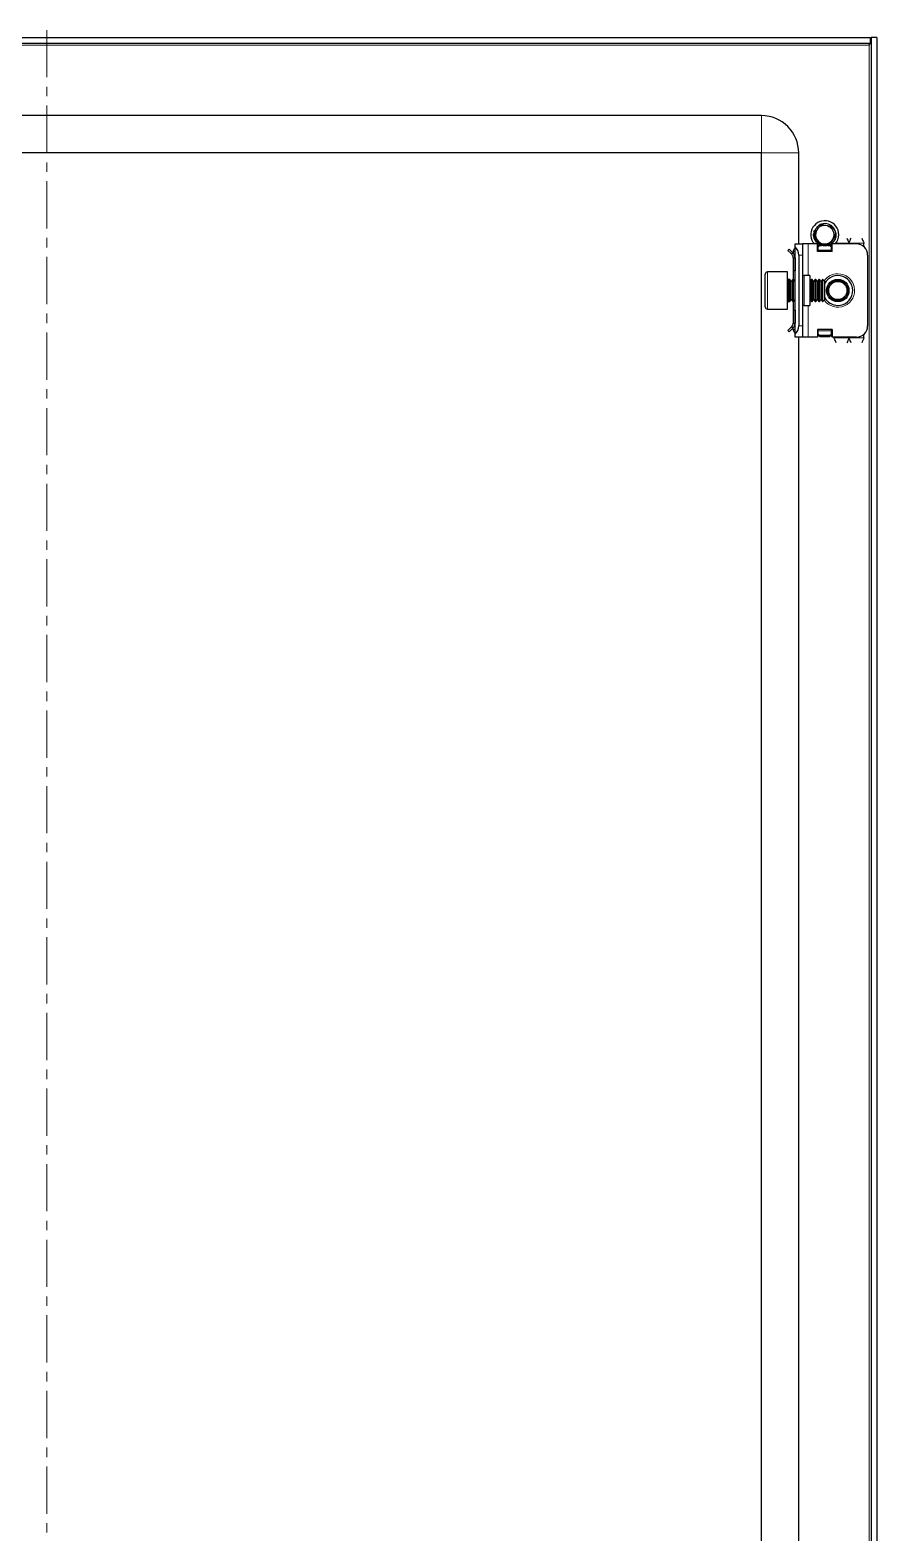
# Model space of a CAD drawing. Header units: millimetres. Extents: x 48 to 1379, y -693 to 1285.
# Drawn here: x 1151.6 to 1379.1, y 787.1 to 1191 of the extents above; entities that cross this region are included whole.
import ezdxf

# ---------------------------------------------------------------- set-up
doc = ezdxf.new("R2010")
doc.units = ezdxf.units.MM
doc.linetypes.add('CENTERX2', pattern=[20.32, 12.7, -2.54, 2.54, -2.54])
doc.layers.add('FORMAT', color=7, linetype='Continuous')

msp = doc.modelspace()

# ---------------------------------------------------------------- linework, layer by layer
at = {"color": 7, "linetype": 'Continuous', "lineweight": 25}
for p, q in [((934.76, 1189.04), (1377.36, 1189.04)), ((1377.36, 1187.54), (1377.36, 1189.04)), ((1379.06, 1189.04), (1377.56, 1189.04)), ((1377.56, 1189.04), (1377.56, -571.96)), ((1379.06, 1189.04), (1379.06, -571.96)), ((934.76, 1187.54), (1377.36, 1187.54)), ((1377.21, 1187.54), (1376.96, 1186.94)), ((1348.06, 1168.04), (964.06, 1168.04)), ((1348.06, 1158.04), (964.06, 1158.04)), ((1348.06, -540.96), (1348.06, 1158.04)), ((1358.06, 1133.54), (1358.06, 1158.04)), ((1362.06, 1136.13), (1362.09, 1136.39)), ((1362.06, 1135.93), (1362.09, 1136.17)), ((1362.06, 1136.13), (1362.06, 1136.08)), ((1362.06, 1135.93), (1362.07, 1135.88)), ((1362.08, 1136.34), (1362.07, 1136.29)), ((1362.08, 1135.73), (1362.08, 1135.68)), ((1362.1, 1136.55), (1362.1, 1136.5)), ((1362.1, 1135.54), (1362.11, 1135.5)), ((1362.15, 1136.74), (1362.13, 1136.7)), ((1362.14, 1135.36), (1362.15, 1135.31)), ((1362.15, 1136.74), (1362.22, 1136.98)), ((1362.2, 1136.93), (1362.18, 1136.89)), ((1362.19, 1135.18), (1362.2, 1135.13)), ((1363.44, 1138.56), (1363.64, 1138.68)), ((1363.61, 1138.67), (1363.57, 1138.64)), ((1363.62, 1138.6), (1363.57, 1138.64)), ((1363.61, 1138.67), (1363.84, 1138.75)), ((1363.8, 1138.76), (1363.75, 1138.74)), ((1363.99, 1138.84), (1363.94, 1138.82)), ((1363.99, 1138.84), (1364.21, 1138.91)), ((1364.18, 1138.91), (1364.13, 1138.89)), ((1364.37, 1138.96), (1364.33, 1138.95)), ((1365.26, 1139.03), (1364.51, 1138.97)), ((1366.76, 1138.52), (1366.72, 1138.54)), ((1366.92, 1138.39), (1366.88, 1138.42)), ((1367.08, 1138.26), (1367.04, 1138.29)), ((1367.22, 1138.12), (1367.19, 1138.16)), ((1367.22, 1138.12), (1367.34, 1137.99)), ((1367.33, 1138), (1367.32, 1138.02)), ((1367.35, 1136.91), (1367.52, 1136.5)), ((1367.9, 1135.06), (1367.91, 1135.1)), ((1367.95, 1135.24), (1367.97, 1135.29)), ((1368.06, 1135.84), (1367.99, 1135.53)), ((1368, 1135.43), (1368.01, 1135.48)), ((1368.03, 1135.64), (1368.04, 1135.69)), ((1368.06, 1136.04), (1368.06, 1136.04)), ((1368.06, 1135.84), (1368.06, 1135.89)), ((1355.5, 1132.18), (1355.15, 1131.83)), ((1356.12, 1130.85), (1355.15, 1131.83)), ((1356.48, 1131.2), (1355.5, 1132.18)), ((1356.12, 1130.85), (1356.48, 1131.2)), ((1356.56, 1131.54), (1356.56, 1131.15)), ((1356.85, 1132.25), (1357.06, 1132.45)), ((1357.06, 1133.54), (1359.06, 1133.54)), ((1357.06, 1132.78), (1357.06, 1133.54)), ((1357.06, 1109.3), (1357.06, 1132.78)), ((1359.06, 1133.54), (1359.06, 1130.54)), ((1360.56, 1133.54), (1359.06, 1133.54)), ((1363.06, 1133.54), (1360.56, 1133.54)), ((1362.25, 1135), (1362.25, 1134.99)), ((1362.84, 1134.03), (1362.87, 1134)), ((1362.97, 1133.89), (1363, 1133.86)), ((1363.06, 1131.54), (1363.06, 1133.54)), ((1363.31, 1132.72), (1363.06, 1132.87)), ((1367.06, 1131.54), (1363.06, 1131.54)), ((1363.28, 1133.63), (1363.07, 1133.81)), ((1363.12, 1133.75), (1363.16, 1133.72)), ((1363.28, 1133.63), (1363.32, 1133.6)), ((1363.31, 1133.16), (1363.65, 1133.4)), ((1363.81, 1133.16), (1363.31, 1132.81)), ((1363.31, 1132.81), (1363.31, 1133.16)), ((1363.31, 1131.89), (1363.31, 1132.81)), ((1363.31, 1131.54), (1363.31, 1131.89)), ((1363.45, 1133.51), (1363.49, 1133.48)), ((1363.63, 1133.4), (1363.49, 1133.52)), ((1363.63, 1133.4), (1363.63, 1133.51)), ((1363.63, 1133.4), (1363.67, 1133.38)), ((1363.81, 1133.16), (1364.21, 1133.16)), ((1363.99, 1133.24), (1364.03, 1133.22)), ((1364.16, 1133.18), (1364.21, 1133.16)), ((1364.34, 1133.13), (1364.39, 1133.12)), ((1365.66, 1133.1), (1365.7, 1133.11)), ((1365.9, 1133.16), (1366.31, 1133.16)), ((1366.81, 1132.81), (1366.31, 1133.16)), ((1366.41, 1133.45), (1366.81, 1133.16)), ((1366.81, 1133.16), (1366.81, 1132.81)), ((1366.81, 1132.81), (1366.81, 1131.89)), ((1366.81, 1131.89), (1366.81, 1131.54)), ((1367.06, 1132.87), (1366.86, 1132.75)), ((1366.86, 1132.75), (1366.86, 1131.54)), ((1367.06, 1131.54), (1367.06, 1133.54)), ((1373.56, 1133.54), (1367.06, 1133.54)), ((1367.33, 1134.08), (1367.16, 1133.95)), ((1367.83, 1134.92), (1367.73, 1134.74)), ((1367.84, 1134.92), (1367.74, 1134.74)), ((1375.56, 1132.78), (1375.56, 1133.79)), ((1356.56, 1129.79), (1357.06, 1129.79)), ((1356.56, 1129.79), (1356.56, 1126.29)), ((1357.06, 1129.79), (1357.06, 1126.29)), ((1358.06, 1130.54), (1358.06, 1111.54)), ((1359.06, 1130.54), (1359.06, 1111.54)), ((1376.56, 1130.54), (1376.56, 1111.54)), ((1349.06, 1116.64), (1349.06, 1125.44)), ((1355.06, 1126.04), (1349.66, 1126.04)), ((1355.06, 1116.04), (1355.06, 1126.04)), ((1355.67, 1124.04), (1355.31, 1124.04)), ((1356.06, 1123.49), (1355.67, 1124.04)), ((1355.67, 1123.57), (1355.67, 1124.04)), ((1355.67, 1118.04), (1355.67, 1123.57)), ((1356.45, 1124.04), (1356.06, 1123.49)), ((1356.06, 1123.1), (1356.06, 1123.49)), ((1356.06, 1118.6), (1356.06, 1123.1)), ((1356.67, 1124.04), (1356.45, 1124.04)), ((1356.45, 1123.57), (1356.45, 1124.04)), ((1356.45, 1118.04), (1356.45, 1123.57)), ((1357.06, 1126.29), (1356.56, 1126.29)), ((1356.56, 1126.29), (1356.56, 1124.04)), ((1357.06, 1123.49), (1356.67, 1124.04)), ((1356.67, 1123.57), (1356.67, 1124.04)), ((1356.67, 1118.04), (1356.67, 1123.57)), ((1361.06, 1125.04), (1359.56, 1125.04)), ((1361.06, 1125.04), (1361.06, 1117.04)), ((1361.45, 1124.04), (1361.06, 1123.49)), ((1361.67, 1124.04), (1361.45, 1124.04)), ((1361.45, 1123.57), (1361.45, 1124.04)), ((1361.45, 1118.04), (1361.45, 1123.57)), ((1362.06, 1123.49), (1361.67, 1124.04)), ((1361.67, 1123.57), (1361.67, 1124.04)), ((1361.67, 1118.04), (1361.67, 1123.57)), ((1362.45, 1124.04), (1362.06, 1123.49)), ((1362.06, 1123.1), (1362.06, 1123.49)), ((1362.06, 1118.6), (1362.06, 1123.1)), ((1362.67, 1124.04), (1362.45, 1124.04)), ((1362.45, 1123.57), (1362.45, 1124.04)), ((1362.45, 1118.04), (1362.45, 1123.57)), ((1363.06, 1123.49), (1362.67, 1124.04)), ((1362.67, 1123.57), (1362.67, 1124.04)), ((1362.67, 1118.04), (1362.67, 1123.57)), ((1363.45, 1124.04), (1363.06, 1123.49)), ((1363.06, 1123.1), (1363.06, 1123.49)), ((1363.06, 1118.6), (1363.06, 1123.1)), ((1363.67, 1124.04), (1363.45, 1124.04)), ((1363.45, 1123.57), (1363.45, 1124.04)), ((1363.45, 1118.04), (1363.45, 1123.57)), ((1364.06, 1123.49), (1363.67, 1124.04)), ((1363.67, 1123.57), (1363.67, 1124.04)), ((1363.67, 1118.04), (1363.67, 1123.57)), ((1364.45, 1124.04), (1364.06, 1123.49)), ((1364.06, 1123.1), (1364.06, 1123.49)), ((1364.06, 1118.6), (1364.06, 1123.1)), ((1364.51, 1124.04), (1364.45, 1124.04)), ((1364.45, 1123.57), (1364.45, 1124.04)), ((1364.45, 1118.04), (1364.45, 1123.57)), ((1365.06, 1123.49), (1364.51, 1124.04)), ((1364.51, 1118.04), (1364.51, 1124.04)), ((1365.06, 1118.6), (1365.06, 1123.49)), ((1349.66, 1116.04), (1355.06, 1116.04)), ((1355.31, 1118.04), (1355.67, 1118.04)), ((1355.67, 1118.04), (1356.06, 1118.6)), ((1356.06, 1118.6), (1356.45, 1118.04)), ((1356.45, 1118.04), (1356.67, 1118.04)), ((1356.56, 1118.04), (1356.56, 1115.79)), ((1356.56, 1115.79), (1357.06, 1115.79)), ((1356.56, 1115.79), (1356.56, 1112.29)), ((1356.67, 1118.04), (1357.06, 1118.6)), ((1357.06, 1115.79), (1357.06, 1112.29)), ((1359.56, 1117.04), (1361.06, 1117.04)), ((1361.06, 1118.6), (1361.45, 1118.04)), ((1361.45, 1118.04), (1361.67, 1118.04)), ((1361.67, 1118.04), (1362.06, 1118.6)), ((1362.06, 1118.6), (1362.45, 1118.04)), ((1362.45, 1118.04), (1362.67, 1118.04)), ((1362.67, 1118.04), (1363.06, 1118.6)), ((1363.06, 1118.6), (1363.45, 1118.04)), ((1363.45, 1118.04), (1363.67, 1118.04)), ((1363.67, 1118.04), (1364.06, 1118.6)), ((1364.06, 1118.6), (1364.45, 1118.04)), ((1364.45, 1118.04), (1364.51, 1118.04)), ((1364.51, 1118.04), (1365.06, 1118.6)), ((1356.12, 1111.23), (1355.15, 1110.26)), ((1356.48, 1110.88), (1355.5, 1109.9)), ((1356.12, 1111.23), (1356.48, 1110.88)), ((1356.56, 1112.29), (1357.06, 1112.29)), ((1356.56, 1110.54), (1356.56, 1111)), ((1359.06, 1111.54), (1359.06, 1108.54)), ((1355.5, 1109.9), (1355.15, 1110.26)), ((1357.06, 1109.63), (1356.85, 1109.83)), ((1357.06, 1108.54), (1357.06, 1109.3)), ((1359.06, 1108.54), (1357.06, 1108.54)), ((1358.06, 633.54), (1358.06, 1108.54)), ((1360.56, 1108.54), (1359.06, 1108.54)), ((1363.06, 1108.54), (1360.56, 1108.54)), ((1367.06, 1110.54), (1363.06, 1110.54)), ((1363.06, 1110.54), (1363.06, 1108.54)), ((1363.31, 1110.19), (1363.31, 1110.54)), ((1363.31, 1109.27), (1363.31, 1110.19)), ((1363.31, 1109.27), (1363.81, 1108.92)), ((1363.31, 1108.92), (1363.31, 1109.27)), ((1363.81, 1108.57), (1363.31, 1108.92)), ((1366.31, 1108.92), (1363.81, 1108.92)), ((1363.81, 1108.92), (1363.81, 1108.57)), ((1366.31, 1108.57), (1363.81, 1108.57)), ((1366.31, 1108.92), (1366.81, 1109.27)), ((1366.31, 1108.57), (1366.31, 1108.92)), ((1366.81, 1108.92), (1366.31, 1108.57)), ((1366.81, 1110.54), (1366.81, 1110.19)), ((1366.81, 1110.19), (1366.81, 1109.27)), ((1366.81, 1109.27), (1366.81, 1108.92)), ((1366.86, 1110.54), (1366.86, 1108.66)), ((1366.86, 1108.66), (1367.06, 1108.66)), ((1367.06, 1110.54), (1367.06, 1108.54)), ((1373.56, 1108.54), (1367.06, 1108.54)), ((1367.56, 1108.29), (1367.56, 1108.54)), ((1375.56, 1108.29), (1375.56, 1109.3))]:
    msp.add_line(p, q, dxfattribs=at)
at = {"color": 8, "linetype": 'Continuous', "lineweight": 18}
for p, q in [((935.16, 1186.94), (1376.96, 1186.94)), ((1376.96, 1186.94), (1376.96, -569.86)), ((1348.06, 1158.04), (1348.06, 1168.04)), ((1348.06, 1158.04), (1358.06, 1158.04)), ((1357.06, 1131.54), (1356.56, 1131.54)), ((1357.06, 1132.04), (1356.85, 1132.25)), ((1360.56, 1133.54), (1360.56, 1125.04)), ((1366.81, 1131.89), (1363.31, 1131.89)), ((1368.06, 1133.79), (1371.56, 1133.79)), ((1375.56, 1133.79), (1371.56, 1133.79)), ((1359.06, 1130.54), (1358.06, 1130.54)), ((1349.66, 1126.04), (1349.66, 1116.04)), ((1355.31, 1124.04), (1355.31, 1119.42)), ((1359.56, 1125.04), (1359.56, 1117.04)), ((1355.31, 1119.42), (1355.31, 1118.04)), ((1360.56, 1117.04), (1360.56, 1108.54)), ((1358.06, 1111.54), (1359.06, 1111.54)), ((1357.06, 1110.54), (1356.56, 1110.54)), ((1357.06, 1110.04), (1356.85, 1109.83)), ((1363.31, 1110.19), (1366.81, 1110.19)), ((1371.56, 1108.29), (1367.56, 1108.29)), ((1375.56, 1108.29), (1371.56, 1108.29))]:
    msp.add_line(p, q, dxfattribs=at)
at = {"color": 7, "linetype": 'Continuous', "lineweight": 25}
for radius in [3, 2.76, 2.45]:
    msp.add_circle((1368.56, 1121.04), radius, dxfattribs=at)
for centre, radius, start, end in [((1348.06, 1158.04), 10, 0, 90), ((1365.06, 1136.04), 3.75, 0, 221.8103), ((1365.06, 1136.04), 2.5, 168.5944, 228.5944), ((1365.06, 1136.04), 2.5, 108.5944, 168.5944), ((1365.06, 1136.04), 2.5, 75.8881, 108.5944), ((1365.06, 1136.04), 3, 59.9286, 86.2193), ((1365.06, 1136.04), 2.5, 288.5944, 348.5944), ((1365.06, 1136.04), 3, 360, 40.7437), ((1365.06, 1136.04), 2.5, 348.5944, 10.5165), ((1365.06, 1136.04), 3.75, 318.1897, 0), ((1357.56, 1131.54), 1, 135, 180), ((1355.06, 1130.54), 3, 0, 48.1897), ((1365.06, 1136.04), 2.5, 228.5944, 288.5944), ((1373.56, 1130.54), 3, 360, 90), ((1349.66, 1125.44), 0.6, 90, 180), ((1355.31, 1124.29), 0.25, 180, 270), ((1359.56, 1125.54), 0.5, 180, 270), ((1368.56, 1121.04), 4, 270, 151.045), ((1368.56, 1121.04), 4, 208.955, 270), ((1349.66, 1116.64), 0.6, 180, 270), ((1355.31, 1117.79), 0.25, 90, 180), ((1359.56, 1116.54), 0.5, 90, 180), ((1355.06, 1111.54), 3, 311.8103, 360), ((1373.56, 1111.54), 3, 270, 0), ((1357.56, 1110.54), 1, 180, 225)]:
    msp.add_arc(centre, radius, start, end, dxfattribs=at)
at = {"color": 8, "linetype": 'Continuous', "lineweight": 18}
for start, end in [(215.4622, 90), (90, 144.5378)]:
    msp.add_arc((1368.56, 1121.04), 4.5, start, end, dxfattribs=at)
at = {"color": 7, "linetype": 'Continuous', "lineweight": 25}
for points, knots in [([(1377.56, 1189.04), (1377.55, 1188.86), (1377.53, 1188.5), (1377.44, 1188.12), (1377.37, 1187.93), (1377.36, 1187.92)], [0, 0, 0, 0, 0.48755, 0.97507, 1, 1, 1, 1]), ([(1362.06, 1136.13), (1362.1, 1136.15), (1362.16, 1136.18), (1362.25, 1136.2), (1362.34, 1136.21), (1362.39, 1136.2), (1362.41, 1136.2)], [0, 0, 0, 0, 0.2937792, 0.5589816, 0.8184942, 1, 1, 1, 1]), ([(1362.29, 1136.11), (1362.27, 1136.11), (1362.22, 1136.12), (1362.15, 1136.11), (1362.09, 1136.09), (1362.06, 1136.08)], [0, 0, 0, 0, 0.236131, 0.613435, 1, 1, 1, 1]), ([(1362.84, 1134.03), (1362.71, 1134.18), (1362.43, 1134.53), (1362.14, 1135.19), (1362.09, 1135.7), (1362.06, 1135.95)], [0, 0, 0, 0, 0.274163, 0.639603, 1, 1, 1, 1]), ([(1362.46, 1136.24), (1362.45, 1136.24), (1362.42, 1136.27), (1362.34, 1136.29), (1362.25, 1136.31), (1362.16, 1136.31), (1362.1, 1136.3), (1362.07, 1136.29)], [0, 0, 0, 0, 0.0501556, 0.3045132, 0.5588802, 0.7769031, 1, 1, 1, 1]), ([(1362.17, 1135.3), (1362.16, 1135.34), (1362.1, 1135.49), (1362.08, 1135.65), (1362.07, 1135.77)], [0, 0, 0, 0, 0.2829098, 1, 1, 1, 1]), ([(1362.08, 1136.34), (1362.11, 1136.35), (1362.17, 1136.38), (1362.27, 1136.39), (1362.36, 1136.39), (1362.45, 1136.37), (1362.5, 1136.35), (1362.52, 1136.33), (1362.52, 1136.33)], [0, 0, 0, 0, 0.227908, 0.430276, 0.627707, 0.816134, 0.99284, 1, 1, 1, 1]), ([(1362.1, 1136.55), (1362.14, 1136.55), (1362.2, 1136.57), (1362.3, 1136.57), (1362.39, 1136.56), (1362.47, 1136.53), (1362.53, 1136.49), (1362.57, 1136.46), (1362.58, 1136.44)], [0, 0, 0, 0, 0.205811, 0.38496, 0.558827, 0.724121, 0.878934, 1, 1, 1, 1]), ([(1362.54, 1136.36), (1362.51, 1136.38), (1362.46, 1136.42), (1362.37, 1136.46), (1362.28, 1136.49), (1362.19, 1136.5), (1362.13, 1136.5), (1362.1, 1136.5)], [0, 0, 0, 0, 0.19243, 0.403622, 0.614801, 0.805152, 1, 1, 1, 1]), ([(1362.57, 1136.49), (1362.55, 1136.51), (1362.5, 1136.56), (1362.42, 1136.62), (1362.33, 1136.66), (1362.24, 1136.69), (1362.17, 1136.7), (1362.13, 1136.7)], [0, 0, 0, 0, 0.183111, 0.381533, 0.579913, 0.787111, 1, 1, 1, 1]), ([(1362.15, 1136.74), (1362.18, 1136.75), (1362.25, 1136.76), (1362.34, 1136.74), (1362.42, 1136.72), (1362.49, 1136.68), (1362.55, 1136.63), (1362.58, 1136.59), (1362.6, 1136.57)], [0, 0, 0, 0, 0.207037, 0.38272, 0.55212, 0.712365, 0.86221, 1, 1, 1, 1]), ([(1362.61, 1136.58), (1362.6, 1136.6), (1362.57, 1136.64), (1362.52, 1136.71), (1362.44, 1136.78), (1362.36, 1136.83), (1362.27, 1136.87), (1362.21, 1136.88), (1362.18, 1136.89)], [0, 0, 0, 0, 0.112687, 0.266978, 0.464332, 0.661607, 0.829157, 1, 1, 1, 1]), ([(1362.37, 1134.74), (1362.35, 1134.77), (1362.26, 1134.91), (1362.22, 1135.07), (1362.18, 1135.2)], [0, 0, 0, 0, 0.192577, 1, 1, 1, 1]), ([(1362.19, 1136.87), (1362.19, 1136.89), (1362.21, 1137.01), (1362.26, 1137.11), (1362.3, 1137.19)], [0, 0, 0, 0, 0.218168, 1, 1, 1, 1]), ([(1362.2, 1136.93), (1362.23, 1136.93), (1362.29, 1136.93), (1362.37, 1136.91), (1362.44, 1136.87), (1362.51, 1136.82), (1362.56, 1136.77), (1362.6, 1136.7), (1362.62, 1136.66), (1362.62, 1136.63), (1362.62, 1136.63)], [0, 0, 0, 0, 0.159812, 0.318711, 0.470648, 0.614013, 0.748131, 0.873387, 0.991083, 1, 1, 1, 1]), ([(1362.61, 1136.53), (1362.6, 1136.51), (1362.58, 1136.43), (1362.53, 1136.33), (1362.46, 1136.24), (1362.4, 1136.18), (1362.33, 1136.13), (1362.27, 1136.1), (1362.23, 1136.08), (1362.23, 1136.08)], [0, 0, 0, 0, 0.125166, 0.336769, 0.488675, 0.640371, 0.791962, 0.943503, 1, 1, 1, 1]), ([(1362.23, 1136.08), (1362.23, 1136.01), (1362.25, 1135.61), (1362.42, 1134.94), (1362.79, 1134.47), (1362.96, 1134.24)], [0, 0, 0, 0, 0.108003, 0.585763, 1, 1, 1, 1]), ([(1363.6, 1138.59), (1363.53, 1138.54), (1363.18, 1138.31), (1362.69, 1137.81), (1362.46, 1137.25), (1362.36, 1137.01)], [0, 0, 0, 0, 0.128781, 0.613629, 1, 1, 1, 1]), ([(1362.36, 1137.01), (1362.36, 1137.01), (1362.39, 1137), (1362.45, 1136.97), (1362.51, 1136.92), (1362.55, 1136.87), (1362.6, 1136.79), (1362.62, 1136.69), (1362.62, 1136.59), (1362.61, 1136.54), (1362.61, 1136.53)], [0, 0, 0, 0, 0.022761, 0.192243, 0.346896, 0.477535, 0.588677, 0.783334, 0.968624, 1, 1, 1, 1]), ([(1362.63, 1136.61), (1362.62, 1136.64), (1362.61, 1136.7), (1362.57, 1136.79), (1362.52, 1136.86), (1362.46, 1136.93), (1362.41, 1136.98), (1362.37, 1137), (1362.36, 1137.01)], [0, 0, 0, 0, 0.182737, 0.363423, 0.543947, 0.724373, 0.904747, 1, 1, 1, 1]), ([(1364.26, 1138.41), (1364.25, 1138.41), (1364.2, 1138.39), (1364.13, 1138.38), (1364.03, 1138.38), (1363.94, 1138.39), (1363.85, 1138.42), (1363.77, 1138.45), (1363.69, 1138.5), (1363.64, 1138.55), (1363.61, 1138.58), (1363.6, 1138.59)], [0, 0, 0, 0, 0.04296, 0.1733, 0.274263, 0.401081, 0.527716, 0.654259, 0.780759, 0.936852, 1, 1, 1, 1]), ([(1363.61, 1138.67), (1363.64, 1138.65), (1363.7, 1138.61), (1363.77, 1138.54), (1363.81, 1138.48), (1363.83, 1138.44), (1363.83, 1138.43)], [0, 0, 0, 0, 0.319514, 0.608493, 0.891527, 1, 1, 1, 1]), ([(1363.91, 1138.4), (1363.91, 1138.4), (1363.91, 1138.44), (1363.89, 1138.51), (1363.86, 1138.6), (1363.81, 1138.68), (1363.77, 1138.72), (1363.75, 1138.74)], [0, 0, 0, 0, 0.00279, 0.269575, 0.536371, 0.765499, 1, 1, 1, 1]), ([(1363.8, 1138.76), (1363.83, 1138.74), (1363.88, 1138.7), (1363.94, 1138.62), (1363.99, 1138.54), (1364.01, 1138.46), (1364.02, 1138.41), (1364.02, 1138.38)], [0, 0, 0, 0, 0.234253, 0.442787, 0.646465, 0.841043, 1, 1, 1, 1]), ([(1364.05, 1138.38), (1364.06, 1138.41), (1364.06, 1138.47), (1364.06, 1138.57), (1364.03, 1138.66), (1364, 1138.75), (1363.96, 1138.8), (1363.94, 1138.82)], [0, 0, 0, 0, 0.181695, 0.396783, 0.61186, 0.803681, 1, 1, 1, 1]), ([(1363.99, 1138.84), (1364.01, 1138.82), (1364.06, 1138.77), (1364.11, 1138.69), (1364.15, 1138.6), (1364.16, 1138.52), (1364.16, 1138.45), (1364.15, 1138.4), (1364.15, 1138.39)], [0, 0, 0, 0, 0.2087239, 0.3910499, 0.5682192, 0.7368298, 0.8948531, 1, 1, 1, 1]), ([(1364.17, 1138.39), (1364.17, 1138.4), (1364.19, 1138.44), (1364.21, 1138.51), (1364.22, 1138.61), (1364.21, 1138.71), (1364.18, 1138.81), (1364.15, 1138.86), (1364.13, 1138.89)], [0, 0, 0, 0, 0.043388, 0.23288, 0.422274, 0.611632, 0.803279, 1, 1, 1, 1]), ([(1364.18, 1138.91), (1364.2, 1138.88), (1364.24, 1138.83), (1364.28, 1138.74), (1364.3, 1138.66), (1364.31, 1138.58), (1364.29, 1138.5), (1364.28, 1138.44), (1364.26, 1138.42), (1364.26, 1138.41)], [0, 0, 0, 0, 0.198483, 0.367712, 0.531083, 0.685778, 0.830503, 0.965152, 1, 1, 1, 1]), ([(1364.51, 1138.97), (1364.52, 1138.95), (1364.54, 1138.9), (1364.56, 1138.83), (1364.56, 1138.74), (1364.54, 1138.67), (1364.51, 1138.59), (1364.44, 1138.51), (1364.35, 1138.44), (1364.29, 1138.42), (1364.26, 1138.41)], [0, 0, 0, 0, 0.098631, 0.238541, 0.378532, 0.49895, 0.601027, 0.777401, 0.9101, 1, 1, 1, 1]), ([(1364.28, 1138.43), (1364.3, 1138.45), (1364.32, 1138.5), (1364.35, 1138.59), (1364.37, 1138.69), (1364.37, 1138.81), (1364.34, 1138.9), (1364.33, 1138.95)], [0, 0, 0, 0, 0.13286, 0.29106, 0.491007, 0.69089, 1, 1, 1, 1]), ([(1364.37, 1138.96), (1364.39, 1138.93), (1364.41, 1138.88), (1364.44, 1138.8), (1364.45, 1138.71), (1364.44, 1138.64), (1364.41, 1138.54), (1364.37, 1138.48), (1364.34, 1138.45)], [0, 0, 0, 0, 0.16279, 0.324686, 0.479688, 0.626058, 0.76302, 1, 1, 1, 1]), ([(1364.36, 1138.46), (1364.37, 1138.46), (1364.4, 1138.49), (1364.43, 1138.55), (1364.48, 1138.63), (1364.51, 1138.72), (1364.52, 1138.81), (1364.52, 1138.9), (1364.52, 1138.94), (1364.51, 1138.97)], [0, 0, 0, 0, 0.036757, 0.196192, 0.355485, 0.51469, 0.719746, 0.882005, 1, 1, 1, 1]), ([(1365.67, 1138.47), (1365.96, 1138.41), (1366.25, 1138.36), (1366.52, 1138.23), (1366.53, 1138.23)], [0, 0, 0, 0, 0.9656715, 1, 1, 1, 1]), ([(1365.67, 1138.47), (1365.76, 1138.43), (1365.9, 1138.37), (1366.03, 1138.3), (1366.07, 1138.27)], [0, 0, 0, 0, 0.681733, 1, 1, 1, 1]), ([(1366.07, 1138.27), (1366.14, 1138.24), (1366.46, 1138.08), (1366.98, 1137.66), (1367.23, 1137.16), (1367.35, 1136.91)], [0, 0, 0, 0, 0.1306517, 0.5600073, 1, 1, 1, 1]), ([(1366.22, 1133.68), (1366.29, 1133.72), (1366.61, 1133.9), (1367.1, 1134.37), (1367.41, 1134.95), (1367.5, 1135.29), (1367.51, 1135.35)], [0, 0, 0, 0, 0.104785, 0.513079, 0.918136, 1, 1, 1, 1]), ([(1366.53, 1138.23), (1366.52, 1138.24), (1366.51, 1138.29), (1366.5, 1138.37), (1366.51, 1138.45), (1366.52, 1138.55), (1366.55, 1138.61), (1366.56, 1138.64)], [0, 0, 0, 0, 0.113604, 0.31095, 0.508229, 0.75166, 1, 1, 1, 1]), ([(1366.58, 1138.63), (1366.58, 1138.59), (1366.58, 1138.52), (1366.55, 1138.42), (1366.53, 1138.37), (1366.51, 1138.34), (1366.51, 1138.34)], [0, 0, 0, 0, 0.3571393, 0.6809788, 0.9981828, 1, 1, 1, 1]), ([(1366.52, 1138.25), (1366.54, 1138.27), (1366.59, 1138.31), (1366.65, 1138.38), (1366.69, 1138.46), (1366.71, 1138.52), (1366.72, 1138.54)], [0, 0, 0, 0, 0.228254, 0.510351, 0.752319, 1, 1, 1, 1]), ([(1367.13, 1137.82), (1367.11, 1137.82), (1367.07, 1137.81), (1366.98, 1137.8), (1366.89, 1137.81), (1366.8, 1137.85), (1366.72, 1137.9), (1366.63, 1137.99), (1366.56, 1138.1), (1366.54, 1138.19), (1366.53, 1138.23)], [0, 0, 0, 0, 0.073646, 0.169563, 0.351373, 0.438893, 0.519676, 0.682906, 0.8512, 1, 1, 1, 1]), ([(1366.76, 1138.52), (1366.75, 1138.48), (1366.74, 1138.41), (1366.71, 1138.32), (1366.66, 1138.24), (1366.61, 1138.18), (1366.57, 1138.15), (1366.56, 1138.14)], [0, 0, 0, 0, 0.240212, 0.454711, 0.664287, 0.864517, 1, 1, 1, 1]), ([(1366.57, 1138.1), (1366.59, 1138.12), (1366.65, 1138.14), (1366.73, 1138.2), (1366.8, 1138.26), (1366.85, 1138.34), (1366.87, 1138.4), (1366.88, 1138.42)], [0, 0, 0, 0, 0.172104, 0.391099, 0.610089, 0.802801, 1, 1, 1, 1]), ([(1366.92, 1138.39), (1366.92, 1138.36), (1366.9, 1138.29), (1366.86, 1138.2), (1366.8, 1138.13), (1366.74, 1138.08), (1366.68, 1138.04), (1366.63, 1138.03), (1366.62, 1138.02)], [0, 0, 0, 0, 0.2092385, 0.3927019, 0.571062, 0.7408444, 0.8999576, 1, 1, 1, 1]), ([(1366.63, 1138), (1366.64, 1138), (1366.68, 1138.01), (1366.76, 1138.03), (1366.85, 1138.08), (1366.93, 1138.14), (1366.99, 1138.21), (1367.03, 1138.26), (1367.04, 1138.29)], [0, 0, 0, 0, 0.0505, 0.241124, 0.431653, 0.622154, 0.808692, 1, 1, 1, 1]), ([(1367.08, 1138.26), (1367.07, 1138.23), (1367.04, 1138.16), (1366.99, 1138.09), (1366.93, 1138.02), (1366.86, 1137.98), (1366.79, 1137.95), (1366.73, 1137.93), (1366.7, 1137.93), (1366.69, 1137.93)], [0, 0, 0, 0, 0.198035, 0.367663, 0.531495, 0.686664, 0.831818, 0.981917, 1, 1, 1, 1]), ([(1366.71, 1137.92), (1366.71, 1137.92), (1366.75, 1137.92), (1366.81, 1137.93), (1366.9, 1137.95), (1366.98, 1137.98), (1367.06, 1138.02), (1367.13, 1138.08), (1367.17, 1138.13), (1367.19, 1138.16)], [0, 0, 0, 0, 0.018281, 0.175639, 0.332896, 0.490097, 0.647274, 0.821632, 1, 1, 1, 1]), ([(1367.22, 1138.12), (1367.21, 1138.1), (1367.18, 1138.04), (1367.12, 1137.98), (1367.05, 1137.93), (1366.98, 1137.89), (1366.91, 1137.87), (1366.83, 1137.86), (1366.78, 1137.87), (1366.76, 1137.88)], [0, 0, 0, 0, 0.159446, 0.318034, 0.469983, 0.61348, 0.747649, 0.872856, 1, 1, 1, 1]), ([(1366.77, 1137.87), (1366.8, 1137.86), (1366.86, 1137.85), (1366.94, 1137.85), (1367.02, 1137.86), (1367.11, 1137.88), (1367.21, 1137.93), (1367.28, 1137.98), (1367.32, 1138.02)], [0, 0, 0, 0, 0.149407, 0.278563, 0.407661, 0.536722, 0.727045, 1, 1, 1, 1]), ([(1367.33, 1138), (1367.32, 1137.97), (1367.29, 1137.93), (1367.22, 1137.87), (1367.17, 1137.84), (1367.14, 1137.82), (1367.13, 1137.82)], [0, 0, 0, 0, 0.315056, 0.630194, 0.945514, 1, 1, 1, 1]), ([(1367.13, 1137.82), (1367.16, 1137.8), (1367.4, 1137.58), (1367.75, 1137.12), (1367.99, 1136.51), (1368.04, 1136.16), (1368.06, 1136.04)], [0, 0, 0, 0, 0.050685, 0.485619, 0.826643, 1, 1, 1, 1]), ([(1367.51, 1135.35), (1367.51, 1135.39), (1367.5, 1135.45), (1367.51, 1135.52), (1367.51, 1135.55)], [0, 0, 0, 0, 0.5444726, 1, 1, 1, 1]), ([(1367.9, 1135.06), (1367.87, 1135.06), (1367.81, 1135.07), (1367.73, 1135.1), (1367.66, 1135.14), (1367.6, 1135.2), (1367.56, 1135.26), (1367.53, 1135.32), (1367.51, 1135.37), (1367.5, 1135.41), (1367.5, 1135.42)], [0, 0, 0, 0, 0.154027, 0.307095, 0.452862, 0.590123, 0.718565, 0.838856, 0.95247, 1, 1, 1, 1]), ([(1367.51, 1135.55), (1367.51, 1135.56), (1367.52, 1135.6), (1367.54, 1135.66), (1367.57, 1135.7), (1367.57, 1135.71)], [0, 0, 0, 0, 0.157682, 0.80304, 1, 1, 1, 1]), ([(1367.95, 1135.24), (1367.92, 1135.24), (1367.86, 1135.24), (1367.78, 1135.25), (1367.7, 1135.28), (1367.63, 1135.33), (1367.57, 1135.38), (1367.53, 1135.43), (1367.51, 1135.47), (1367.51, 1135.49)], [0, 0, 0, 0, 0.1656667, 0.3305216, 0.4888089, 0.6385249, 0.7786294, 0.9092127, 1, 1, 1, 1]), ([(1367.57, 1135.71), (1367.58, 1135.82), (1367.59, 1136.08), (1367.55, 1136.34), (1367.52, 1136.5)], [0, 0, 0, 0, 0.408521, 1, 1, 1, 1]), ([(1367.53, 1135.54), (1367.55, 1135.52), (1367.58, 1135.48), (1367.64, 1135.42), (1367.71, 1135.37), (1367.79, 1135.33), (1367.88, 1135.3), (1367.94, 1135.29), (1367.97, 1135.29)], [0, 0, 0, 0, 0.1372662, 0.3079499, 0.478578, 0.6491848, 0.8228334, 1, 1, 1, 1]), ([(1367.53, 1135.4), (1367.54, 1135.39), (1367.56, 1135.35), (1367.61, 1135.28), (1367.68, 1135.21), (1367.76, 1135.16), (1367.84, 1135.12), (1367.89, 1135.11), (1367.91, 1135.1)], [0, 0, 0, 0, 0.076151, 0.276704, 0.47712, 0.677473, 0.837574, 1, 1, 1, 1]), ([(1367.54, 1135.69), (1367.55, 1135.68), (1367.58, 1135.64), (1367.64, 1135.59), (1367.73, 1135.54), (1367.82, 1135.5), (1367.91, 1135.48), (1367.98, 1135.48), (1368.01, 1135.48)], [0, 0, 0, 0, 0.069872, 0.258455, 0.446951, 0.635422, 0.81547, 1, 1, 1, 1]), ([(1368, 1135.43), (1367.96, 1135.43), (1367.9, 1135.42), (1367.8, 1135.42), (1367.72, 1135.44), (1367.64, 1135.48), (1367.58, 1135.52), (1367.55, 1135.56), (1367.54, 1135.57)], [0, 0, 0, 0, 0.208898, 0.388587, 0.562428, 0.727295, 0.881578, 1, 1, 1, 1]), ([(1367.57, 1135.75), (1367.58, 1135.77), (1367.59, 1135.8), (1367.64, 1135.85), (1367.69, 1135.9), (1367.75, 1135.95), (1367.83, 1136), (1367.92, 1136.02), (1367.99, 1136.04), (1368.04, 1136.04), (1368.06, 1136.04)], [0, 0, 0, 0, 0.060221, 0.18113, 0.301988, 0.42281, 0.589437, 0.75603, 0.87711, 1, 1, 1, 1]), ([(1368.03, 1135.64), (1368, 1135.63), (1367.94, 1135.6), (1367.84, 1135.6), (1367.75, 1135.61), (1367.67, 1135.63), (1367.61, 1135.66), (1367.58, 1135.69), (1367.57, 1135.7)], [0, 0, 0, 0, 0.214065, 0.402363, 0.585629, 0.760234, 0.923894, 1, 1, 1, 1]), ([(1367.6, 1135.8), (1367.62, 1135.78), (1367.68, 1135.74), (1367.77, 1135.7), (1367.86, 1135.68), (1367.95, 1135.67), (1368.01, 1135.68), (1368.04, 1135.69)], [0, 0, 0, 0, 0.189173, 0.404697, 0.62022, 0.807935, 1, 1, 1, 1]), ([(1368.06, 1135.84), (1368.02, 1135.83), (1367.96, 1135.8), (1367.86, 1135.78), (1367.77, 1135.78), (1367.69, 1135.8), (1367.64, 1135.82), (1367.62, 1135.83)], [0, 0, 0, 0, 0.235039, 0.445532, 0.651268, 0.847853, 1, 1, 1, 1]), ([(1367.7, 1135.91), (1367.73, 1135.9), (1367.79, 1135.88), (1367.88, 1135.87), (1367.97, 1135.87), (1368.03, 1135.89), (1368.06, 1135.89)], [0, 0, 0, 0, 0.237597, 0.516729, 0.755527, 1, 1, 1, 1]), ([(1368.06, 1136.05), (1368.03, 1136.03), (1367.97, 1136), (1367.88, 1135.97), (1367.82, 1135.97), (1367.79, 1135.97)], [0, 0, 0, 0, 0.371226, 0.708872, 1, 1, 1, 1]), ([(1368, 1135.43), (1367.99, 1135.38), (1367.98, 1135.3), (1367.94, 1135.23), (1367.93, 1135.2)], [0, 0, 0, 0, 0.657988, 1, 1, 1, 1]), ([(1368.06, 1136.05), (1368.06, 1136), (1368.07, 1135.92), (1368.05, 1135.84), (1368.04, 1135.82)], [0, 0, 0, 0, 0.659859, 1, 1, 1, 1]), ([(1370.99, 1135.1), (1371.07, 1134.95), (1371.24, 1134.6), (1371.43, 1134.11), (1371.55, 1133.83), (1371.56, 1133.79)], [0, 0, 0, 0, 0.415483, 0.917152, 1, 1, 1, 1]), ([(1371.56, 1133.79), (1371.66, 1134.03), (1371.85, 1134.52), (1372.04, 1134.92), (1372.13, 1135.11)], [0, 0, 0, 0, 0.502065, 1, 1, 1, 1]), ([(1374.99, 1135.1), (1375.07, 1134.95), (1375.24, 1134.6), (1375.43, 1134.11), (1375.55, 1133.83), (1375.56, 1133.79)], [0, 0, 0, 0, 0.415483, 0.917152, 1, 1, 1, 1]), ([(1357.06, 1129.79), (1357.04, 1130.03), (1356.98, 1130.52), (1356.7, 1130.97), (1356.5, 1131.18), (1356.48, 1131.2)], [0, 0, 0, 0, 0.4618628, 0.9237257, 1, 1, 1, 1]), ([(1362.75, 1134.16), (1362.71, 1134.2), (1362.57, 1134.33), (1362.48, 1134.51), (1362.41, 1134.63)], [0, 0, 0, 0, 0.288707, 1, 1, 1, 1]), ([(1362.84, 1134.03), (1362.85, 1134.05), (1362.89, 1134.1), (1362.95, 1134.16), (1363.02, 1134.2), (1363.09, 1134.23), (1363.17, 1134.25), (1363.23, 1134.25), (1363.27, 1134.24), (1363.28, 1134.24)], [0, 0, 0, 0, 0.169226, 0.337427, 0.497935, 0.649179, 0.790582, 0.922688, 1, 1, 1, 1]), ([(1363.33, 1134.19), (1363.32, 1134.2), (1363.25, 1134.2), (1363.15, 1134.18), (1363.04, 1134.14), (1362.95, 1134.08), (1362.9, 1134.03), (1362.87, 1134)], [0, 0, 0, 0, 0.046579, 0.362688, 0.551736, 0.740753, 1, 1, 1, 1]), ([(1362.96, 1134.24), (1362.97, 1134.25), (1362.99, 1134.26), (1363.05, 1134.28), (1363.14, 1134.29), (1363.24, 1134.27), (1363.34, 1134.22), (1363.39, 1134.18), (1363.41, 1134.17)], [0, 0, 0, 0, 0.0458661, 0.2307436, 0.3874614, 0.6582461, 0.861978, 1, 1, 1, 1]), ([(1363.32, 1134.23), (1363.29, 1134.24), (1363.23, 1134.26), (1363.14, 1134.27), (1363.05, 1134.27), (1362.99, 1134.25), (1362.96, 1134.24)], [0, 0, 0, 0, 0.251795, 0.502165, 0.752314, 1, 1, 1, 1]), ([(1362.97, 1133.89), (1362.98, 1133.92), (1363.01, 1133.98), (1363.07, 1134.05), (1363.14, 1134.11), (1363.21, 1134.15), (1363.28, 1134.18), (1363.33, 1134.17), (1363.35, 1134.17)], [0, 0, 0, 0, 0.211659, 0.390361, 0.562352, 0.724819, 0.876696, 1, 1, 1, 1]), ([(1363.42, 1134.12), (1363.38, 1134.11), (1363.32, 1134.1), (1363.23, 1134.06), (1363.14, 1134.01), (1363.06, 1133.94), (1363.02, 1133.89), (1363, 1133.86)], [0, 0, 0, 0, 0.190996, 0.383798, 0.576553, 0.78528, 1, 1, 1, 1]), ([(1363.12, 1133.75), (1363.13, 1133.79), (1363.15, 1133.85), (1363.2, 1133.94), (1363.26, 1134), (1363.32, 1134.05), (1363.38, 1134.09), (1363.42, 1134.09), (1363.43, 1134.09)], [0, 0, 0, 0, 0.219212, 0.409339, 0.593597, 0.768568, 0.932394, 1, 1, 1, 1]), ([(1363.52, 1134.03), (1363.52, 1134.03), (1363.48, 1134.03), (1363.42, 1134), (1363.33, 1133.94), (1363.26, 1133.88), (1363.2, 1133.81), (1363.17, 1133.75), (1363.16, 1133.72)], [0, 0, 0, 0, 0.002693, 0.20821, 0.413641, 0.619057, 0.807274, 1, 1, 1, 1]), ([(1363.28, 1133.63), (1363.29, 1133.66), (1363.3, 1133.73), (1363.34, 1133.82), (1363.39, 1133.89), (1363.45, 1133.95), (1363.5, 1133.99), (1363.53, 1134), (1363.53, 1134.01)], [0, 0, 0, 0, 0.222831, 0.420099, 0.612409, 0.79585, 0.967895, 1, 1, 1, 1]), ([(1363.58, 1133.91), (1363.57, 1133.9), (1363.53, 1133.88), (1363.46, 1133.83), (1363.4, 1133.76), (1363.35, 1133.68), (1363.33, 1133.62), (1363.32, 1133.6)], [0, 0, 0, 0, 0.0849649, 0.3293377, 0.5737157, 0.7844106, 1, 1, 1, 1]), ([(1363.41, 1134.17), (1363.42, 1134.16), (1363.45, 1134.12), (1363.5, 1134.06), (1363.55, 1133.98), (1363.59, 1133.89), (1363.61, 1133.8), (1363.61, 1133.75), (1363.62, 1133.72)], [0, 0, 0, 0, 0.066273, 0.267344, 0.423096, 0.618734, 0.814089, 1, 1, 1, 1]), ([(1363.45, 1133.51), (1363.46, 1133.54), (1363.46, 1133.61), (1363.49, 1133.71), (1363.53, 1133.79), (1363.57, 1133.84), (1363.59, 1133.86), (1363.59, 1133.86)], [0, 0, 0, 0, 0.275174, 0.522846, 0.765225, 0.99702, 1, 1, 1, 1]), ([(1363.62, 1133.73), (1363.6, 1133.7), (1363.56, 1133.65), (1363.52, 1133.57), (1363.5, 1133.51), (1363.49, 1133.48)], [0, 0, 0, 0, 0.36332, 0.677837, 1, 1, 1, 1]), ([(1363.69, 1133.7), (1363.7, 1133.69), (1363.7, 1133.66), (1363.69, 1133.59), (1363.66, 1133.5), (1363.63, 1133.44), (1363.61, 1133.41)], [0, 0, 0, 0, 0.058255, 0.305509, 0.64716, 1, 1, 1, 1]), ([(1365.66, 1133.1), (1365.63, 1133.1), (1365.31, 1133.03), (1364.67, 1133.02), (1364.01, 1133.21), (1363.68, 1133.38), (1363.61, 1133.41)], [0, 0, 0, 0, 0.044285, 0.46488, 0.894202, 1, 1, 1, 1]), ([(1363.62, 1133.72), (1363.68, 1133.69), (1364.01, 1133.51), (1364.68, 1133.33), (1365.3, 1133.37), (1365.59, 1133.44), (1365.59, 1133.44)], [0, 0, 0, 0, 0.102158, 0.551599, 0.99962, 1, 1, 1, 1]), ([(1364.55, 1133.1), (1364.5, 1133.1), (1364.36, 1133.11), (1364.22, 1133.16), (1364.13, 1133.19)], [0, 0, 0, 0, 0.317385, 1, 1, 1, 1]), ([(1365.23, 1133.07), (1365.16, 1133.06), (1364.99, 1133.03), (1364.82, 1133.05), (1364.72, 1133.06)], [0, 0, 0, 0, 0.399625, 1, 1, 1, 1]), ([(1365.7, 1133.12), (1365.68, 1133.11), (1365.56, 1133.07), (1365.43, 1133.06), (1365.33, 1133.05)], [0, 0, 0, 0, 0.169871, 1, 1, 1, 1]), ([(1365.59, 1133.44), (1365.6, 1133.45), (1365.62, 1133.5), (1365.68, 1133.58), (1365.78, 1133.64), (1365.84, 1133.66), (1365.86, 1133.67)], [0, 0, 0, 0, 0.153621, 0.528305, 0.811762, 1, 1, 1, 1]), ([(1365.74, 1133.61), (1365.71, 1133.59), (1365.66, 1133.55), (1365.62, 1133.49), (1365.6, 1133.45), (1365.59, 1133.44)], [0, 0, 0, 0, 0.4133204, 0.8335068, 1, 1, 1, 1]), ([(1365.66, 1133.1), (1365.65, 1133.13), (1365.62, 1133.18), (1365.61, 1133.26), (1365.61, 1133.35), (1365.62, 1133.42), (1365.65, 1133.51), (1365.7, 1133.57), (1365.73, 1133.6)], [0, 0, 0, 0, 0.162579, 0.32416, 0.478216, 0.623372, 0.759205, 1, 1, 1, 1]), ([(1365.77, 1133.6), (1365.77, 1133.6), (1365.74, 1133.56), (1365.71, 1133.47), (1365.68, 1133.36), (1365.68, 1133.27), (1365.68, 1133.19), (1365.7, 1133.14), (1365.7, 1133.11)], [0, 0, 0, 0, 0.001313, 0.309582, 0.493731, 0.677835, 0.837663, 1, 1, 1, 1]), ([(1365.85, 1133.15), (1365.83, 1133.17), (1365.79, 1133.23), (1365.76, 1133.32), (1365.75, 1133.4), (1365.75, 1133.48), (1365.77, 1133.56), (1365.79, 1133.61), (1365.81, 1133.64), (1365.82, 1133.65)], [0, 0, 0, 0, 0.195461, 0.359649, 0.517607, 0.666788, 0.806268, 0.936243, 1, 1, 1, 1]), ([(1365.89, 1133.66), (1365.88, 1133.63), (1365.85, 1133.58), (1365.84, 1133.49), (1365.83, 1133.4), (1365.84, 1133.29), (1365.87, 1133.21), (1365.89, 1133.16)], [0, 0, 0, 0, 0.147065, 0.321231, 0.495346, 0.669443, 1, 1, 1, 1]), ([(1365.85, 1133.15), (1365.85, 1133.15), (1365.87, 1133.15), (1365.88, 1133.16), (1365.89, 1133.16)], [0, 0, 0, 0, 0.4789775, 1, 1, 1, 1]), ([(1365.86, 1133.67), (1365.87, 1133.67), (1365.92, 1133.69), (1366, 1133.7), (1366.1, 1133.7), (1366.17, 1133.69), (1366.21, 1133.68), (1366.22, 1133.68)], [0, 0, 0, 0, 0.099011, 0.388276, 0.61301, 0.895384, 1, 1, 1, 1]), ([(1366.04, 1133.2), (1366.01, 1133.23), (1365.97, 1133.28), (1365.92, 1133.37), (1365.9, 1133.45), (1365.89, 1133.53), (1365.89, 1133.6), (1365.91, 1133.64), (1365.91, 1133.66)], [0, 0, 0, 0, 0.213002, 0.396975, 0.575181, 0.744364, 0.902779, 1, 1, 1, 1]), ([(1366.01, 1133.7), (1366.01, 1133.7), (1365.99, 1133.66), (1365.99, 1133.59), (1365.99, 1133.49), (1366, 1133.39), (1366.03, 1133.3), (1366.07, 1133.25), (1366.09, 1133.22)], [0, 0, 0, 0, 0.019058, 0.219488, 0.419831, 0.620151, 0.807785, 1, 1, 1, 1]), ([(1366.23, 1133.28), (1366.2, 1133.3), (1366.15, 1133.35), (1366.1, 1133.43), (1366.06, 1133.51), (1366.04, 1133.59), (1366.03, 1133.66), (1366.04, 1133.69), (1366.04, 1133.7)], [0, 0, 0, 0, 0.218347, 0.41099, 0.598711, 0.777744, 0.945667, 1, 1, 1, 1]), ([(1366.23, 1133.28), (1366.21, 1133.27), (1366.15, 1133.24), (1366.08, 1133.23), (1366.04, 1133.22)], [0, 0, 0, 0, 0.301025, 1, 1, 1, 1]), ([(1366.04, 1133.2), (1366.05, 1133.21), (1366.06, 1133.21), (1366.08, 1133.22), (1366.09, 1133.22)], [0, 0, 0, 0, 0.476579, 1, 1, 1, 1]), ([(1366.14, 1133.69), (1366.14, 1133.68), (1366.14, 1133.62), (1366.15, 1133.54), (1366.18, 1133.45), (1366.22, 1133.37), (1366.26, 1133.32), (1366.28, 1133.3)], [0, 0, 0, 0, 0.114393, 0.350182, 0.585971, 0.790611, 1, 1, 1, 1]), ([(1366.42, 1133.37), (1366.39, 1133.39), (1366.33, 1133.43), (1366.27, 1133.5), (1366.22, 1133.58), (1366.19, 1133.64), (1366.19, 1133.68), (1366.19, 1133.69)], [0, 0, 0, 0, 0.2607623, 0.4948046, 0.7237939, 0.9427899, 1, 1, 1, 1]), ([(1366.23, 1133.28), (1366.24, 1133.28), (1366.25, 1133.29), (1366.27, 1133.29), (1366.28, 1133.3)], [0, 0, 0, 0, 0.4764859, 1, 1, 1, 1]), ([(1366.24, 1133.72), (1366.25, 1133.72), (1366.29, 1133.71), (1366.36, 1133.68), (1366.44, 1133.63), (1366.52, 1133.56), (1366.56, 1133.49), (1366.58, 1133.46)], [0, 0, 0, 0, 0.084477, 0.253367, 0.470159, 0.686909, 1, 1, 1, 1]), ([(1366.31, 1133.67), (1366.31, 1133.65), (1366.32, 1133.6), (1366.35, 1133.53), (1366.4, 1133.45), (1366.44, 1133.41), (1366.46, 1133.39)], [0, 0, 0, 0, 0.154183, 0.462567, 0.728091, 1, 1, 1, 1]), ([(1366.6, 1133.46), (1366.57, 1133.48), (1366.51, 1133.52), (1366.44, 1133.59), (1366.4, 1133.64), (1366.39, 1133.66)], [0, 0, 0, 0, 0.362858, 0.693435, 1, 1, 1, 1]), ([(1366.42, 1133.37), (1366.43, 1133.37), (1366.44, 1133.38), (1366.46, 1133.38), (1366.46, 1133.39)], [0, 0, 0, 0, 0.477867, 1, 1, 1, 1]), ([(1367.9, 1135.06), (1367.69, 1134.64), (1367.37, 1133.99), (1366.79, 1133.59), (1366.58, 1133.46)], [0, 0, 0, 0, 0.657042, 1, 1, 1, 1]), ([(1366.6, 1133.46), (1366.61, 1133.47), (1366.62, 1133.48), (1366.63, 1133.49), (1366.64, 1133.49)], [0, 0, 0, 0, 0.480194, 1, 1, 1, 1]), ([(1366.77, 1133.57), (1366.76, 1133.56), (1366.71, 1133.53), (1366.65, 1133.51), (1366.61, 1133.49)], [0, 0, 0, 0, 0.2307506, 1, 1, 1, 1]), ([(1366.77, 1133.57), (1366.77, 1133.58), (1366.79, 1133.59), (1366.8, 1133.6), (1366.81, 1133.6)], [0, 0, 0, 0, 0.482687, 1, 1, 1, 1]), ([(1367.69, 1134.65), (1367.66, 1134.58), (1367.53, 1134.24), (1367.21, 1133.92), (1366.94, 1133.7), (1366.89, 1133.66)], [0, 0, 0, 0, 0.17549, 0.867074, 1, 1, 1, 1]), ([(1366.92, 1133.69), (1366.93, 1133.69), (1366.94, 1133.7), (1366.95, 1133.71), (1366.96, 1133.72)], [0, 0, 0, 0, 0.484546, 1, 1, 1, 1]), ([(1367.61, 1134.52), (1367.59, 1134.47), (1367.49, 1134.17), (1367.24, 1133.96), (1367.04, 1133.78)], [0, 0, 0, 0, 0.171865, 1, 1, 1, 1]), ([(1367.07, 1133.81), (1367.07, 1133.82), (1367.09, 1133.83), (1367.1, 1133.84), (1367.1, 1133.84)], [0, 0, 0, 0, 0.485158, 1, 1, 1, 1]), ([(1367.2, 1133.94), (1367.21, 1133.95), (1367.22, 1133.96), (1367.23, 1133.97), (1367.23, 1133.97)], [0, 0, 0, 0, 0.4842322, 1, 1, 1, 1]), ([(1367.33, 1134.08), (1367.33, 1134.08), (1367.35, 1134.1), (1367.36, 1134.12), (1367.37, 1134.13)], [0, 0, 0, 0, 0.296796, 1, 1, 1, 1]), ([(1367.82, 1134.93), (1367.81, 1134.87), (1367.78, 1134.74), (1367.71, 1134.63), (1367.68, 1134.57)], [0, 0, 0, 0, 0.462482, 1, 1, 1, 1]), ([(1356.56, 1129.79), (1356.54, 1129.98), (1356.51, 1130.27), (1356.32, 1130.62), (1356.19, 1130.77), (1356.12, 1130.85)], [0, 0, 0, 0, 0.485042, 0.738404, 1, 1, 1, 1]), ([(1356.12, 1111.23), (1356.24, 1111.38), (1356.42, 1111.61), (1356.54, 1111.99), (1356.56, 1112.19), (1356.56, 1112.29)], [0, 0, 0, 0, 0.485042, 0.738404, 1, 1, 1, 1]), ([(1356.48, 1110.88), (1356.63, 1111.07), (1356.93, 1111.44), (1357.06, 1111.97), (1357.06, 1112.25), (1357.06, 1112.29)], [0, 0, 0, 0, 0.461863, 0.923726, 1, 1, 1, 1]), ([(1368.13, 1106.98), (1368.05, 1107.14), (1367.88, 1107.48), (1367.69, 1107.97), (1367.58, 1108.25), (1367.56, 1108.29)], [0, 0, 0, 0, 0.415483, 0.917152, 1, 1, 1, 1]), ([(1371.56, 1108.29), (1371.47, 1108.05), (1371.28, 1107.56), (1371.08, 1107.16), (1370.99, 1106.97)], [0, 0, 0, 0, 0.502065, 1, 1, 1, 1]), ([(1372.13, 1106.98), (1372.05, 1107.14), (1371.88, 1107.48), (1371.69, 1107.97), (1371.58, 1108.25), (1371.56, 1108.29)], [0, 0, 0, 0, 0.415483, 0.917152, 1, 1, 1, 1]), ([(1375.56, 1108.29), (1375.47, 1108.05), (1375.28, 1107.56), (1375.08, 1107.16), (1374.99, 1106.97)], [0, 0, 0, 0, 0.502065, 1, 1, 1, 1])]:
    msp.add_open_spline(points, degree=3, knots=knots, dxfattribs=at)
msp.add_open_spline([(1376.96, 1186.94), (1376.99, 1187.02), (1377.06, 1187.18), (1377.16, 1187.37), (1377.26, 1187.51), (1377.33, 1187.53), (1377.36, 1187.54)], degree=3, dxfattribs=at)
at = {"layer": 'FORMAT', "linetype": 'CENTERX2', "lineweight": 18}
msp.add_line((1156.06, 1191.04), (1156.06, -573.96), dxfattribs=at)

doc.saveas('drawing.dxf')
